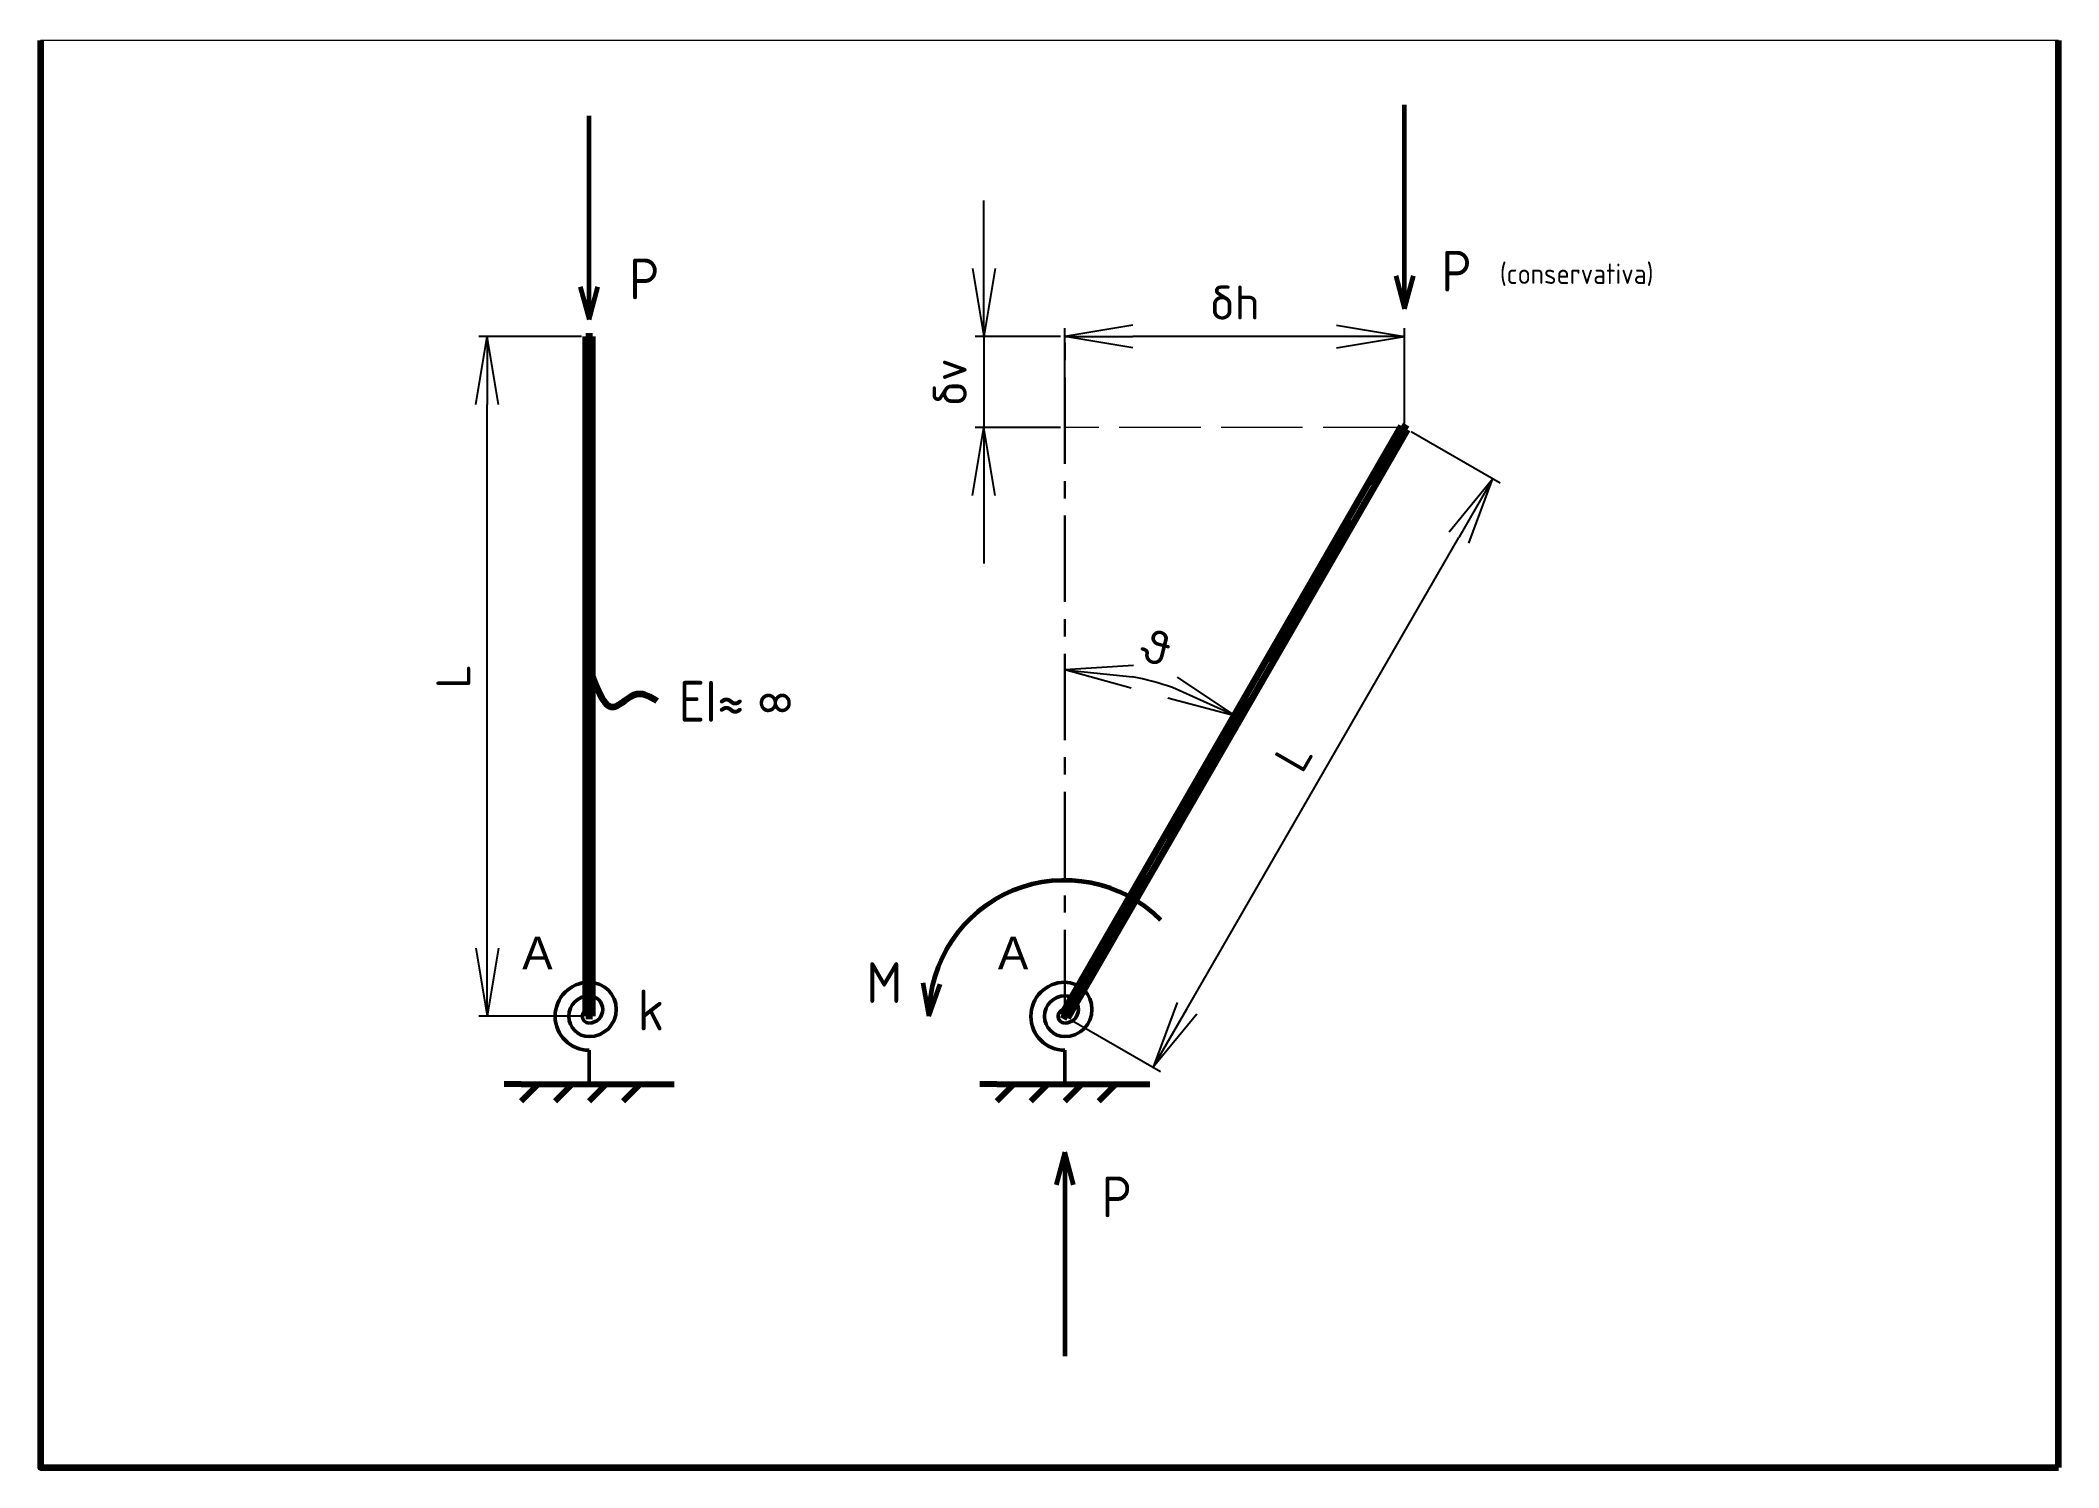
# Paper-space layout '1' of a CAD drawing. Header units: millimetres. Extents: x 0 to 297, y 0 to 210.
# The model-space entities are those that its viewports show. They can reach past a viewport. Long polylines and large blocks are cut down to what shows.
import ezdxf

# ---------------------------------------------------------------- set-up
doc = ezdxf.new("R2010")
doc.units = ezdxf.units.MM
for name, pattern in [('ACAD_ISO02W100', [15, 12, -3]), ('ACAD_ISO04W100', [30, 24, -3, 0, -3]), ('CENTERX2', [20.32, 12.7, -2.54, 2.54, -2.54])]:
    doc.linetypes.add(name, pattern=pattern)
doc.layers.get('0').update_dxf_attribs({"lineweight": 100})
for name, color, linetype, lineweight in [('apoio', 7, 'Continuous', 80), ('barra', 7, 'Continuous', 120), ('cargas', 102, 'Continuous', 60), ('centro', 230, 'ACAD_ISO04W100', 30), ('centro2', 242, 'CENTERX2', 30), ('cotas', 30, 'Continuous', 20), ('molas', 7, 'Continuous', 50), ('pontos', 182, 'Continuous', 100)]:
    doc.layers.add(name, color=color, linetype=linetype, lineweight=lineweight)
doc.styles.get("Standard").update_dxf_attribs({"font": 'arial.ttf'})
doc.styles.add('texto1', font='isocteur.ttf')
doc.styles.add('texto2', font='ISO.shx')
doc.dimstyles.new('cotas2', dxfattribs={"dimtxt": 5, "dimasz": 10, "dimexe": 1.25, "dimexo": 0.625, "dimgap": 2.5, "dimtad": 1, "dimtxsty": 'texto1', "dimblk": 'OPEN', "dimcen": 2.5, "dimclrt": 6, "dimadec": 0, "dimazin": 0, "dimtfac": 1, "dimtmove": 0, "dimatfit": 3, "dimfxl": 1, "dimarcsym": 0})

# ---------------------------------------------------------------- blocks, each defined once
blk = doc.blocks.new('_Open')
at = {"color": 0, "linetype": 'ByBlock', "lineweight": -2}
for p, q in [((-1, 0.167), (0, 0)), ((-1, -0.167), (0, 0)), ((0, 0), (-1, 0))]:
    blk.add_line(p, q, dxfattribs=at)
blk = doc.blocks.new('*D19')
at = {"layer": 'cotas', "color": 0, "lineweight": -2, "transparency": 16777216}
for p, q in [((4720.5, 559.69), (4705.38, 559.69)), ((4706.63, 469.69), (4706.63, 549.69)), ((4720.5, 459.69), (4705.38, 459.69))]:
    blk.add_line(p, q, dxfattribs=at)
at = {"layer": 'Defpoints', "color": 0, "transparency": 16777216}
for p in [(4706.63, 559.69), (4721.13, 559.69), (4721.13, 459.69)]:
    blk.add_point(p, dxfattribs=at)
at = {"layer": 'cotas', "color": 0, "lineweight": -2, "transparency": 16777216, "xscale": 10, "yscale": 10, "zscale": 10}
for p, rotation in [((4706.63, 559.69), 90), ((4706.63, 459.69), 270)]:
    blk.add_blockref('_Open', p, dxfattribs=dict(at, rotation=rotation))
at = {"layer": 'cotas', "color": 6, "transparency": 16777216, "insert": (4701.63, 509.69), "char_height": 5, "attachment_point": 5, "rotation": 90, "style": 'texto1'}
blk.add_mtext('{\\fISOCPEUR|b0|i0|c0|p34;L}', dxfattribs=at)
blk = doc.blocks.new('*D20')
at = {"layer": 'cotas', "color": 0, "lineweight": -2, "transparency": 16777216}
for p, q in [((4842.6, 545.73), (4855.7, 538.16)), ((4809.62, 460.85), (4849.62, 530.13)), ((4792.6, 459.12), (4805.7, 451.56))]:
    blk.add_line(p, q, dxfattribs=at)
at = {"layer": 'Defpoints', "color": 0, "transparency": 16777216}
for p in [(4842.06, 546.04), (4854.62, 538.79), (4792.06, 459.44)]:
    blk.add_point(p, dxfattribs=at)
at = {"layer": 'cotas', "color": 0, "lineweight": -2, "transparency": 16777216, "xscale": 10, "yscale": 10, "zscale": 10}
for p, rotation in [((4854.62, 538.79), 59.99999999999999), ((4804.62, 452.19), 240)]:
    blk.add_blockref('_Open', p, dxfattribs=dict(at, rotation=rotation))
at = {"layer": 'cotas', "color": 6, "transparency": 16777216, "insert": (4825.29, 497.99), "char_height": 5, "width": 2.2222, "attachment_point": 5, "rotation": 60, "style": 'texto1'}
blk.add_mtext('{\\fISOCPEUR|b0|i0|c0|p34;L}', dxfattribs=at)
blk = doc.blocks.new('*D21')
at = {"layer": 'cotas', "color": 0, "lineweight": -2, "transparency": 16777216}
for p, q in [((4779.69, 569.69), (4779.69, 579.69)), ((4791, 559.69), (4778.44, 559.69)), ((4779.69, 559.69), (4779.69, 546.29)), ((4791, 546.29), (4778.44, 546.29)), ((4779.69, 536.29), (4779.69, 526.29))]:
    blk.add_line(p, q, dxfattribs=at)
at = {"layer": 'Defpoints', "color": 0, "transparency": 16777216}
for p in [(4791.63, 559.69), (4779.69, 546.29), (4791.63, 546.29)]:
    blk.add_point(p, dxfattribs=at)
at = {"layer": 'cotas', "color": 0, "lineweight": -2, "transparency": 16777216, "xscale": 10, "yscale": 10, "zscale": 10}
for p, rotation in [((4779.69, 559.69), 270), ((4779.69, 546.29), 90)]:
    blk.add_blockref('_Open', p, dxfattribs=dict(at, rotation=rotation))
at = {"layer": 'cotas', "color": 6, "transparency": 16777216, "insert": (4774.69, 552.99), "char_height": 5, "attachment_point": 5, "rotation": 90, "style": 'texto1'}
blk.add_mtext('{\\fISOCPEUR|b0|i0|c0|p34;δv}', dxfattribs=at)
blk = doc.blocks.new('*D22')
at = {"layer": 'cotas', "color": 0, "lineweight": -2, "transparency": 16777216}
for p, q in [((4791.63, 546.91), (4791.63, 560.94)), ((4831.63, 559.69), (4801.63, 559.69)), ((4841.63, 546.91), (4841.63, 560.94))]:
    blk.add_line(p, q, dxfattribs=at)
at = {"layer": 'Defpoints', "color": 0, "transparency": 16777216}
for p in [(4791.63, 559.69), (4791.63, 546.29), (4841.63, 546.29)]:
    blk.add_point(p, dxfattribs=at)
at = {"layer": 'cotas', "color": 0, "lineweight": -2, "transparency": 16777216, "xscale": 10, "yscale": 10, "zscale": 10, "rotation": 180}
blk.add_blockref('_Open', (4791.63, 559.69), dxfattribs=at)
at = {"layer": 'cotas', "color": 0, "lineweight": -2, "transparency": 16777216, "xscale": 10, "yscale": 10, "zscale": 10}
blk.add_blockref('_Open', (4841.63, 559.69), dxfattribs=at)
at = {"layer": 'cotas', "color": 6, "transparency": 16777216, "insert": (4816.63, 564.69), "char_height": 5, "attachment_point": 5, "style": 'texto1'}
blk.add_mtext('{\\fISOCPEUR|b0|i0|c0|p34;δh}', dxfattribs=at)
blk = doc.blocks.new('*D23')
at = {"layer": 'cotas', "color": 0, "lineweight": -2, "transparency": 16777216}
blk.add_arc((4791.63, 460.69), 49.95, 71.4888, 78.5112, dxfattribs=at)
at = {"layer": 'Defpoints', "color": 0, "transparency": 16777216}
for p in [(4791.63, 559.69), (4841.19, 546.54), (4808.71, 507.63), (4791.19, 459.94), (4791.63, 459.69)]:
    blk.add_point(p, dxfattribs=at)
at = {"layer": 'cotas', "color": 0, "lineweight": -2, "transparency": 16777216, "xscale": 10, "yscale": 10, "zscale": 10}
for p, rotation in [((4791.63, 510.64), 174.2556225788103), ((4816.6, 503.95), 335.7443774211892)]:
    blk.add_blockref('_Open', p, dxfattribs=dict(at, rotation=rotation))
at = {"layer": 'cotas', "color": 6, "transparency": 16777216, "insert": (4805.24, 513.93), "char_height": 5, "attachment_point": 5, "rotation": 345.6528, "style": 'texto1'}
blk.add_mtext('{\\fISOCPEUR|b0|i0|c0|p34;θ}', dxfattribs=at)

msp = doc.modelspace()

# ---------------------------------------------------------------- linework, layer by layer
msp.add_lwpolyline([(4937.874, 393.272), (4937.874, 603.272), (4640.874, 603.272), (4640.874, 393.272)], close=True)
msp.add_spline([(4722.127, 509.687), (4725.283, 505.192), (4728.685, 507.105), (4731.592, 506.113)], degree=3)
at = {"layer": 'apoio'}
for p, q in [((4711.627, 449.687), (4709.127, 449.687)), ((4711.627, 449.687), (4731.627, 449.687)), ((4714.127, 449.687), (4711.627, 447.187)), ((4719.127, 449.687), (4716.627, 447.187)), ((4724.127, 449.687), (4721.627, 447.187)), ((4729.127, 449.687), (4726.627, 447.187)), ((4731.627, 449.687), (4734.127, 449.687)), ((4781.627, 449.687), (4779.127, 449.687)), ((4781.627, 449.687), (4801.627, 449.687)), ((4784.127, 449.687), (4781.627, 447.187)), ((4789.127, 449.687), (4786.627, 447.187)), ((4794.127, 449.687), (4791.627, 447.187)), ((4799.127, 449.687), (4796.627, 447.187)), ((4801.627, 449.687), (4804.127, 449.687))]:
    msp.add_line(p, q, dxfattribs=at)
at = {"layer": 'barra'}
for p, q in [((4721.127, 459.687), (4721.127, 559.687)), ((4722.127, 559.687), (4721.127, 559.687)), ((4722.127, 459.687), (4722.127, 559.687)), ((4791.194, 459.937), (4841.194, 546.54)), ((4842.06, 546.04), (4841.194, 546.54)), ((4792.06, 459.437), (4842.06, 546.04)), ((4722.127, 459.687), (4721.127, 459.687)), ((4792.06, 459.437), (4791.194, 459.937))]:
    msp.add_line(p, q, dxfattribs=at)
at = {"layer": 'cargas'}
for p, q in [((4721.627, 562.187), (4721.627, 592.187)), ((4841.627, 563.79), (4841.627, 593.79)), ((4840.333, 568.62), (4841.627, 563.79)), ((4841.627, 563.79), (4842.921, 568.62)), ((4720.333, 567.017), (4721.627, 562.187)), ((4721.627, 562.187), (4722.921, 567.017)), ((4770.719, 464.604), (4771.627, 459.687)), ((4771.627, 459.687), (4773.299, 464.399)), ((4791.627, 439.687), (4790.333, 434.858)), ((4791.627, 439.687), (4791.627, 409.687)), ((4792.921, 434.858), (4791.627, 439.687))]:
    msp.add_line(p, q, dxfattribs=at)
msp.add_arc((4791.627, 459.687), 20, 45, 180, dxfattribs=at)
at = {"layer": 'centro'}
for p, q in [((4721.627, 459.687), (4721.627, 559.687)), ((4791.627, 459.687), (4841.627, 546.29))]:
    msp.add_line(p, q, dxfattribs=at)
at = {"layer": 'centro2'}
msp.add_line((4791.627, 459.687), (4791.627, 559.687), dxfattribs=at)
at = {"layer": 'cotas', "linetype": 'ACAD_ISO02W100'}
msp.add_line((4841.627, 546.29), (4791.627, 546.29), dxfattribs=at)
at = {"layer": 'molas'}
for p, q in [((4721.627, 454.687), (4721.627, 449.687)), ((4791.627, 454.687), (4791.627, 449.687))]:
    msp.add_line(p, q, dxfattribs=at)
for centre, radius, start, end in [((4721.627, 459.687), 5, 90, 270), ((4721.627, 460.687), 4, 270, 90), ((4791.627, 459.687), 5, 90, 270), ((4791.627, 460.687), 4, 270, 90), ((4721.627, 459.687), 3, 90, 270), ((4721.627, 459.687), 1, 90, 270), ((4721.627, 460.687), 2, 270, 90), ((4791.627, 459.687), 3, 90, 270), ((4791.627, 459.687), 1, 90, 270), ((4791.627, 460.687), 2, 270, 90)]:
    msp.add_arc(centre, radius, start, end, dxfattribs=at)

# ---------------------------------------------------------------- texts
at = {"layer": 'cargas', "attachment_point": 1, "style": 'texto2'}
for s, width, gutter_width, insert, char_height in [('P', 7.27368, 3.75, (4727.514, 571.167), 6), ('P', 7.27368, 3.75, (4847.044, 572.301), 6), ('(conservativa)', 3.63684, 1.875, (4855.644, 570.432), 3), ('M', 7.27368, 3.75, (4762.434, 467.647), 6), ('P', 7.27368, 3.75, (4797.044, 436.1), 6)]:
    msp.add_mtext_dynamic_manual_height_columns(s, width=width, gutter_width=gutter_width, heights=[0], dxfattribs=dict(at, insert=insert, char_height=char_height))
at = {"layer": 'molas', "char_height": 6, "attachment_point": 1, "style": 'texto2'}
for s, width, insert in [('EI{\\fISOCPEUR|b0|i0|c0|p34;≈\\fMalgun Gothic|b0|i0|c0|p34;\\H0.91667x; \\fMalgun Gothic|b0|i0|c129|p34;∞}', 19.34894, (4734.821, 509.024)), ('k', 7.27368, (4728.783, 463.607))]:
    msp.add_mtext_dynamic_manual_height_columns(s, width=width, gutter_width=3.75, heights=[0], dxfattribs=dict(at, insert=insert))
at = {"layer": 'pontos', "char_height": 4.8, "attachment_point": 1}
for insert in [(4711.78, 471.405), (4781.78, 471.405)]:
    msp.add_mtext_dynamic_manual_height_columns('A', width=5.81895, gutter_width=3, heights=[0], dxfattribs=dict(at, insert=insert))

# ---------------------------------------------------------------- dimensions: what is measured, and where the dimension line sits
at = {"layer": 'cotas'}
for base, p1, p2, text, picture, middle in [((4779.691, 546.29), (4791.627, 559.687), (4791.627, 546.29), '{\\fISOCPEUR|b0|i0|c0|p34;δv}', '*D21', (4774.691, 552.989)), ((4706.627, 559.687), (4721.127, 459.687), (4721.127, 559.687), '{\\fISOCPEUR|b0|i0|c0|p34;L}', '*D19', (4701.627, 509.687))]:
    dim = msp.add_linear_dim(base=base, p1=p1, p2=p2, angle=90, text=text, dimstyle='cotas2', dxfattribs=at)
    dim.commit()
    dim.dimension.update_dxf_attribs({"geometry": picture, "text_midpoint": middle})
dim = msp.add_linear_dim(base=(4791.627, 559.687), p1=(4841.627, 546.29), p2=(4791.627, 546.29), text='{\\fISOCPEUR|b0|i0|c0|p34;δh}', dimstyle='cotas2', dxfattribs=at)
dim.commit()
dim.dimension.update_dxf_attribs({"geometry": '*D22', "text_midpoint": (4816.627, 564.687)})
dim = msp.add_angular_dim_2l(base=(4808.712, 507.63), line1=((4791.627, 459.687), (4791.627, 559.687)), line2=((4791.194, 459.937), (4841.194, 546.54)), text='{\\fISOCPEUR|b0|i0|c0|p34;θ}', dimstyle='cotas2', dxfattribs=at)
dim.commit()
dim.dimension.update_dxf_attribs({"geometry": '*D23', "text_midpoint": (4804.005, 509.084), "dimtype": 162})
dim = msp.add_aligned_dim(p1=(4792.06, 459.437), p2=(4842.06, 546.04), distance=-14.5, text='{\\fISOCPEUR|b0|i0|c0|p34;L}', dimstyle='cotas2', dxfattribs=at)
dim.commit()
dim.dimension.update_dxf_attribs({"geometry": '*D20', "text_midpoint": (4825.287, 497.989)})

psp = doc.layouts.new('1')

# ---------------------------------------------------------------- viewports
at = {"layer": 'centro'}
psp.add_viewport(center=(148.5, 105), size=(297, 210), view_center_point=(4789.374, 498.272), view_height=210, dxfattribs=at)

doc.saveas('drawing.dxf')
